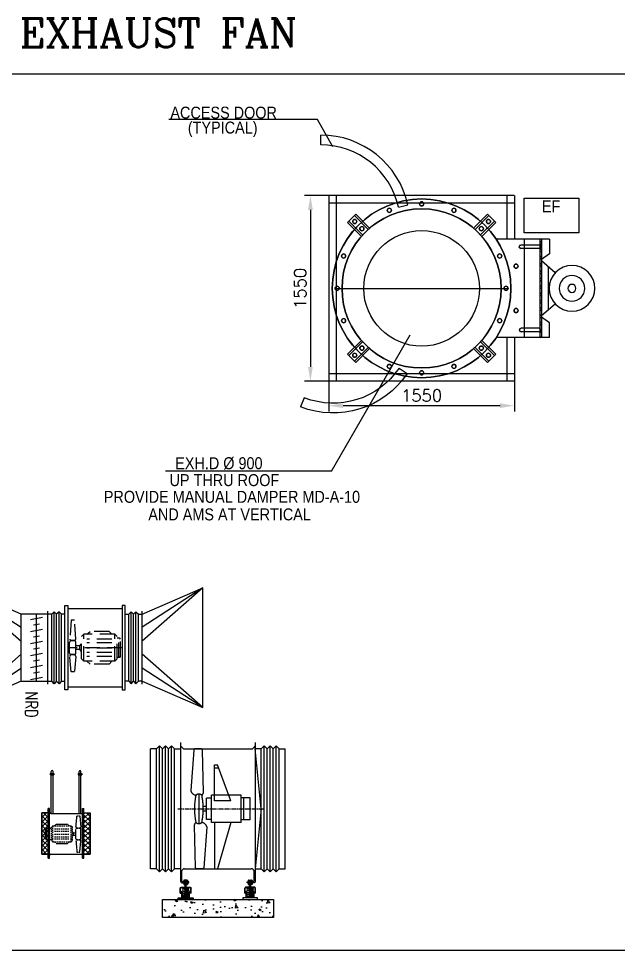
# Model space of a CAD drawing. Extents: x 462150 to 593348, y 35809 to 85242.
# Drawn here: x 519624 to 524632, y 35809 to 43587 of the extents above; entities that cross this region are included whole.
import ezdxf
from ezdxf.enums import TextEntityAlignment as Align

# ---------------------------------------------------------------- set-up
doc = ezdxf.new("R2010")
doc.units = 0
doc.header["$LTSCALE"] = 500
doc.header["$MEASUREMENT"] = 0
for name, pattern in [('CENTER2', [1.125, 0.75, -0.125, 0.125, -0.125]), ('DASH3', [200, 100, -100]), ('DSH1', [0.101, 0.067, -0.034]), ('HIDDEN', [0.375, 0.25, -0.125]), ('HIDDEN2', [4.7625, 3.175, -1.5875])]:
    doc.linetypes.add(name, pattern=pattern)
for name, color, linetype in [('AC-EDUCT', 3, 'Continuous'), ('AC-FAN', 7, 'Continuous'), ('AC-SECTION', 7, 'Continuous'), ('AC-TEXT', 7, 'Continuous'), ('AC-VAV', 1, 'Continuous'), ('ARROW', 2, 'Continuous'), ('DIMENSION', 150, 'Continuous'), ('DUCT-OP', 3, 'Continuous'), ('EDUCT', 3, 'Continuous'), ('EQP', 1, 'Continuous'), ('FCU', 2, 'Continuous'), ('M-AC-SUPPORT', 1, 'Continuous'), ('M-AC-UNIT', 3, 'Continuous'), ('MEQUIP', 2, 'Continuous'), ('MEQUIP5', 1, 'DASH3'), ('MH-FLX', 2, 'Continuous'), ('MH-SUPORT', 1, 'Continuous'), ('MNUTS', 2, 'Continuous'), ('OPENING', 1, 'Continuous'), ('PL-W-TEXT', 7, 'Continuous'), ('text-', 7, 'Continuous'), ('TXT', 2, 'Continuous')]:
    doc.layers.add(name, color=color, linetype=linetype)
doc.styles.add('DIMENSION', font='romans.shx')
doc.styles.add('FF-LOOP', font='romanc.shx', dxfattribs={"height": 2})
doc.styles.add('MOHAMED', font='STENCIL.SHX', dxfattribs={"height": 105})
doc.styles.add('ROMANS', font='romans.shx', dxfattribs={"width": 0.8, "height": 100})
doc.dimstyles.new('DIMENSION', dxfattribs={"dimtxt": 100, "dimasz": 120, "dimexe": 50, "dimexo": 50, "dimgap": 35, "dimtad": 1, "dimdec": 0, "dimzin": 0, "dimdsep": 46, "dimtxsty": 'DIMENSION', "dimcen": 2, "dimclrd": 11, "dimclre": 11, "dimclrt": 11, "dimadec": 0, "dimazin": 0, "dimtfac": 1, "dimtdec": 0, "dimtofl": 0, "dimtmove": 2, "dimatfit": 3, "dimfxl": 1, "dimtolj": 1, "dimtzin": 0, "dimarcsym": 0})
pattern_1 = [(45, (263906.988, -48208.4343), (-0.8838834765, 0.8838834765), []), (45, (263906.988, -48207.8093), (-0.8838834765, 0.8838834765), [])]

# ---------------------------------------------------------------- blocks, each defined once
blk = doc.blocks.new('HT100JM')
for p, q in [((0, 553), (0, -553)), ((625, 553), (625, -553)), ((0, 525), (16, 507.9)), ((34.2, 500), (590.8, 500)), ((625, 525), (609, 507.9)), ((675, 0), (625, 500)), ((675, 0), (625, -500)), ((0, -525), (16, -507.9)), ((34.2, -500), (590.8, -500)), ((625, -525), (609, -507.9))]:
    blk.add_line(p, q)
at = {"color": 9, "linetype": 'HIDDEN2', "ltscale": 0.5}
for p, q in [((110.3, 490.5), (85.5, 153)), ((173.7, 500), (120.3, 500)), ((192, 137.7), (184.4, 490.5)), ((283.2, 66.9), (283.2, 366.5)), ((283.2, 366.5), (308.2, 366.5)), ((283.2, 342.1), (316.6, 342.1)), ((420.1, 66.9), (308.2, 366.5)), ((153.6, 123), (153.6, -123)), ((258.2, 90.1), (218.2, 90.1)), ((218.2, -90.1), (218.2, 90.1)), ((508.2, 115.1), (258.2, 115.1)), ((258.2, -115.1), (258.2, 115.1)), ((508.2, -115.1), (508.2, 115.1)), ((582.2, 91.1), (508.2, 91.1)), ((528.2, -91.1), (528.2, 91.1)), ((582.2, -91.1), (582.2, 91.1)), ((218.2, 20), (189.7, 20)), ((420.1, 66.9), (283.2, 66.9)), ((218.2, -20), (189.7, -20)), ((115.1, -137.7), (123.5, -490.5)), ((196.8, -491.1), (221.6, -153)), ((258.2, -90.1), (218.2, -90.1)), ((508.2, -115.1), (258.2, -115.1)), ((283.2, -115.1), (283.2, -500)), ((420.1, -115.1), (283.2, -115.1)), ((420.1, -115.1), (308.2, -500)), ((582.2, -91.1), (508.2, -91.1)), ((186.8, -500), (133.4, -500)), ((283.2, -500), (308.2, -500))]:
    blk.add_line(p, q, dxfattribs=at)
at = {"color": 9, "linetype": 'CENTER2', "ltscale": 0.1}
blk.add_line((-21, 0), (699.1, 0), dxfattribs=at)
for centre, start, end in [((34.2, 525), 223.06237, 270), ((590.8, 525), 270, 316.93763), ((34.2, -525), 90, 136.93763), ((590.8, -525), 43.06237, 90)]:
    blk.add_arc(centre, 25, start, end)
at = {"color": 9, "linetype": 'HIDDEN2', "ltscale": 0.5}
for centre, radius, start, end in [((120.3, 490), 10, 90, 176.96598), ((173.7, 490), 10, 1.40845, 90), ((135.3, 165.1), 51.3, 193.65931, 262.62201), ((666.3, 0), 549.6, 167.9986, 192.0014), ((153.6, 83.2), 39.8, 51.41417, 128.58583), ((160.1, 140.6), 32.1, 304.84929, 354.81266), ((-359.2, 0), 549.6, 347.9986, 12.0014), ((147.1, -140.6), 32.1, 124.84929, 174.81266), ((153.6, -83.2), 39.8, 231.41417, 308.58583), ((171.8, -165.1), 51.3, 13.65931, 82.62201), ((133.4, -490), 10, 183.03402, 270), ((186.8, -490), 10, 270, 358.59155)]:
    blk.add_arc(centre, radius, start, end, dxfattribs=at)
blk = doc.blocks.new('SPR-MOUNT')
h = blk.add_hatch()
h.set_pattern_fill('STEEL', scale=10, style=0)
h.set_pattern_definition(pattern_1)
h.paths.add_polyline_path([(33, 62.8), (35.7, 62.8), (43, 55.5), (43, 58.3), (36.5, 64.8), (30, 64.8), (30, 14.6), (33, 14.6)])
h.paths.add_polyline_path([(-30, 64.8), (-36.5, 64.8), (-43, 58.3), (-43, 55.5), (-35.7, 62.8), (-33, 62.8), (-33, 14.6), (-30, 14.6)])
h = blk.add_hatch()
h.set_pattern_fill('STEEL', scale=10, style=0)
h.set_pattern_definition(pattern_1)
h.paths.add_polyline_path([(30, 24.2), (0, 24.2), (0, 14.6), (30, 14.6)])
h.paths.add_polyline_path([(0, 24.2), (-30, 24.2), (-30, 14.6), (0, 14.6)])
for p, q in [((-16.3, 159.2), (-16.3, 148.6)), ((-12.3, 161.4), (12.3, 161.4)), ((-8.2, 159.2), (-8.2, 148.6)), ((8.2, 159.2), (8.2, 148.6)), ((16.3, 159.2), (16.3, 148.6)), ((-45, 53.5), (-45, 95)), ((-43, 58.3), (-43, 95)), ((-16.3, 102), (-38, 102)), ((-38, 100), (28, 100)), ((38, 100), (-30, 100)), ((-25.8, 96.9), (-12.6, 100)), ((-25.8, 79.2), (24.5, 91)), ((-24.6, 91.8), (-5, 96.5)), ((9.6, 87.5), (-24.6, 91.8)), ((-24.6, 74.1), (25.7, 86)), ((-16.3, 148.6), (16.3, 148.6)), ((-16.3, 136.4), (-16.3, 125.8)), ((16.3, 125.8), (-16.3, 125.8)), ((16.3, 104), (-16.3, 104)), ((-16.3, 104), (-16.3, 102)), ((-12.3, 138.6), (12.3, 138.6)), ((-5, 94.4), (-10.7, 95.1)), ((-8.2, 136.4), (-8.2, 125.8)), ((-5, 89.3), (-5, 148.6)), ((-5, 89.3), (5, 89.3)), ((5, 89.3), (5, 148.6)), ((24.6, 91), (5, 93.3)), ((8.2, 136.4), (8.2, 125.8)), ((16.3, 136.4), (16.3, 125.8)), ((16.3, 104), (16.3, 102)), ((38, 102), (16.3, 102)), ((43, 58.3), (43, 95)), ((45, 53.5), (45, 95)), ((-45, 53.5), (-33, 53.5)), ((-36.5, 64.8), (-43, 58.3)), ((-35.7, 62.8), (-43, 55.5)), ((-43, 58.3), (-43, 55.5)), ((-43, 55.5), (-33, 55.5)), ((-30, 64.8), (-36.5, 64.8)), ((-33, 62.8), (-35.7, 62.8)), ((-33, 14.6), (-33, 62.8)), ((-30, 14.6), (-30, 64.8)), ((30, 24.2), (-30, 24.2)), ((-25.8, 61.4), (24.6, 73.3)), ((-25.8, 43.7), (24.6, 55.5)), ((-25.8, 26), (24.6, 37.8)), ((9.6, 69.8), (-24.6, 74.1)), ((-24.6, 56.4), (25.7, 68.2)), ((9.6, 52), (-24.6, 56.4)), ((-24.6, 38.7), (25.7, 50.5)), ((9.6, 34.3), (-24.6, 38.7)), ((24.6, 73.3), (-10.7, 77.4)), ((24.6, 55.5), (-10.7, 59.7)), ((24.6, 37.8), (-10.7, 41.9)), ((-10.6, 24.2), (25.7, 32.8)), ((30, 14.6), (30, 64.8)), ((30, 64.8), (36.5, 64.8)), ((33, 14.6), (33, 62.8)), ((33, 62.8), (35.7, 62.8)), ((43, 55.5), (33, 55.5)), ((45, 53.5), (33, 53.5)), ((35.7, 62.8), (43, 55.5)), ((36.5, 64.8), (43, 58.3)), ((43, 58.3), (43, 55.5))]:
    blk.add_line(p, q)
at = {"color": 7}
blk.add_line((0, 89.3), (0, 164.3), dxfattribs=at)
blk.add_lwpolyline([(62.5, 14.6), (-62.5, 14.6), (-62.5, 0), (62.5, 0)], close=True)
for centre, radius, start, end in [((-12.3, 156.6), 4.85, 33.41843, 146.58156), ((0, 143.6), 17.7, 62.30512, 117.69488), ((12.3, 156.6), 4.85, 33.41843, 146.58156), ((-38, 95), 7, 90, 180), ((-38, 95), 5, 90, 180), ((-25.3, 94.3), 2.59, 100.97699, 285.48159), ((-25.3, 76.6), 2.59, 100.97699, 285.48159), ((-12.3, 133.8), 4.85, 33.41843, 146.58156), ((0, 120.8), 17.7, 62.30512, 117.69488), ((12.3, 133.8), 4.85, 33.41843, 146.58156), ((25.3, 88.5), 2.59, 280.64279, 105.81672), ((38, 95), 7, 0, 90), ((38, 95), 5, 0, 90), ((-25.3, 58.9), 2.59, 100.97699, 285.48159), ((-25.3, 41.2), 2.59, 100.97699, 285.48159), ((-25.3, 23.4), 2.59, 100.97699, 161.74291), ((25.3, 70.8), 2.59, 280.64279, 105.81672), ((25.3, 53.1), 2.59, 280.64279, 105.81672), ((25.3, 35.3), 2.59, 280.64279, 105.81672)]:
    blk.add_arc(centre, radius, start, end)
blk = doc.blocks.new('EXH-FAN')
at = {"layer": 'AC-SECTION'}
h = blk.add_hatch(dxfattribs=at)
h.set_pattern_fill('AR-CONC', color=256, scale=25, style=0)
h.set_pattern_definition([(130, (415308.96, -36301.32), (-179.315046, -15.688034), [18.75, -206.25]), (185, (415308.96, -36301.32), (34.68783, 188.04803), [15, -165]), (79.5486, (415294.01, -36302.63), (-144.627345, 172.359886), [15.93505, -175.28553]), (133.8158, (415308.96, -36251.32), (-266.81026, -41.37975), [28.125, -309.375]), (83.3644, (415286.72, -36254.77), (-233.66568, 243.52947), [23.90257, -262.92825]), (188.8158, (415308.96, -36251.32), (-233.66549, 243.52965), [22.5, -247.5]), (159, (415283.96, -36263.82), (-149.226763, -100.654723), [18.75, -206.25]), (214, (415283.96, -36263.82), (-60.82883, 181.28751), [15, -165]), (108.5486, (415271.52, -36272.21), (-210.05566, 80.632624), [15.93505, -175.28553]), (142.5, (415308.96, -36301.325), (-3.039964, 83.223463), [0, -163, 0, -167.5, 0, -165.625]), (172.5, (415308.96, -36301.325), (-65.767384, 98.602928), [0, -95.5, 0, -159.25, 0, -63.125]), (212.5, (415364.71, -36301.325), (-133.455609, -5.638718), [0, -62.5, 0, -195, 0, -258.75]), (222.5, (415389.71, -36301.32), (-145.796542, 25.026246), [0, -81.25, 0, -129.5, 0, -183.75])])
h.paths.add_polyline_path([(-462.5, 0), (0, 0), (0, -150), (-462.5, -150)])
h.paths.add_polyline_path([(0, 0), (462.5, 0), (462.5, -150), (0, -150)])
at = {"layer": 'AC-EDUCT'}
for p, q in [((-513.8, 1256.6), (-563.8, 1256.6)), ((-563.8, 256.6), (-563.8, 1256.6)), ((-513.8, 256.6), (-513.8, 1256.6)), ((-413.8, 356.6), (-413.8, 1256.6)), ((-363.8, 256.6), (-363.8, 1256.6)), ((-363.8, 1256.6), (-313.8, 1256.6)), ((361.2, 1256.6), (311.2, 1256.6)), ((361.2, 256.6), (361.2, 1256.6)), ((411.2, 356.6), (411.2, 1256.6)), ((511.2, 256.6), (511.2, 1256.6)), ((511.2, 1256.6), (561.2, 1256.6)), ((561.2, 256.6), (561.2, 1256.6)), ((-513.8, 256.6), (-563.8, 256.6)), ((-313.8, 256.6), (-363.8, 256.6)), ((311.2, 256.6), (361.2, 256.6)), ((511.2, 256.6), (561.2, 256.6))]:
    blk.add_line(p, q, dxfattribs=at)
at = {"layer": 'AC-SECTION'}
blk.add_lwpolyline([(-462.5, 0), (462.5, 0), (462.5, -150), (-462.5, -150)], close=True, dxfattribs=at)
at = {"layer": 'M-AC-SUPPORT'}
for points in [[(-312.8, 232.7), (-312.8, 153.6, 0.414214), (-297.8, 138.6), (-244.8, 138.6), (-244.8, 148.6), (-297.8, 148.6, -0.414214), (-302.8, 153.6), (-302.8, 243.4)], [(310.2, 232.7), (310.2, 153.6, -0.414214), (295.2, 138.6), (242.2, 138.6), (242.2, 148.6), (295.2, 148.6, 0.414214), (300.2, 153.6), (300.2, 243.4)]]:
    blk.add_lwpolyline(points, format="xyb", dxfattribs=at)
at = {"layer": 'MH-FLX'}
for p, q in [((-488.8, 1281.8), (-513.8, 1256.6)), ((-463.8, 1256.6), (-488.8, 1281.8)), ((-488.8, 231.4), (-488.8, 1281.8)), ((-438.8, 1281.8), (-463.8, 1256.6)), ((-463.8, 256.6), (-463.8, 1256.6)), ((-413.8, 1256.6), (-438.8, 1281.8)), ((-438.8, 231.4), (-438.8, 1281.8)), ((-388.8, 1281.8), (-413.8, 1256.6)), ((-413.8, 256.6), (-413.8, 1256.6)), ((-363.8, 1256.6), (-388.8, 1281.8)), ((-388.8, 231.4), (-388.8, 1281.8)), ((361.2, 1256.6), (386.2, 1281.8)), ((386.2, 1281.8), (411.2, 1256.6)), ((386.2, 231.4), (386.2, 1281.8)), ((411.2, 1256.6), (436.2, 1281.8)), ((411.2, 256.6), (411.2, 1256.6)), ((436.2, 1281.8), (461.2, 1256.6)), ((436.2, 231.4), (436.2, 1281.8)), ((461.2, 1256.6), (486.2, 1281.8)), ((461.2, 256.6), (461.2, 1256.6)), ((486.2, 1281.8), (511.2, 1256.6)), ((486.2, 231.4), (486.2, 1281.8)), ((-488.8, 231.4), (-513.8, 256.6)), ((-463.8, 256.6), (-488.8, 231.4)), ((-438.8, 231.4), (-463.8, 256.6)), ((-413.8, 256.6), (-438.8, 231.4)), ((-388.8, 231.4), (-413.8, 256.6)), ((-363.8, 256.6), (-388.8, 231.4)), ((361.2, 256.6), (386.2, 231.4)), ((386.2, 231.4), (411.2, 256.6)), ((411.2, 256.6), (436.2, 231.4)), ((436.2, 231.4), (461.2, 256.6)), ((461.2, 256.6), (486.2, 231.4)), ((486.2, 231.4), (511.2, 256.6))]:
    blk.add_line(p, q, dxfattribs=at)
at = {"layer": 'M-AC-SUPPORT', "xscale": -1}
blk.add_blockref('SPR-MOUNT', (-270.8, 0), dxfattribs=at)
at = {"layer": 'M-AC-SUPPORT'}
blk.add_blockref('SPR-MOUNT', (268.3, 0), dxfattribs=at)
at = {"layer": 'M-AC-UNIT'}
blk.add_blockref('HT100JM', (-313.8, 756.6), dxfattribs=at)
blk = doc.blocks.new('EF-B-02')
at = {"layer": 'AC-FAN'}
for p, q in [((305, 0), (-305, 0)), ((280, 0), (280, -32)), ((-300.3, -52.2), (-280, -32)), ((-280, -72.3), (-300.3, -52.2)), ((300.3, -52.2), (-300.3, -52.2)), ((-300.3, -92.5), (-280, -72.3)), ((-280, -31.9), (-280, 0)), ((280, -32), (-280, -32)), ((280, -72.3), (-280, -72.3)), ((300.3, -52.2), (280, -32)), ((280, -72.3), (300.3, -52.2)), ((300.3, -92.5), (280, -72.3)), ((-280, -112.3), (-300.3, -92.5)), ((300.3, -92.5), (-300.3, -92.5)), ((280, -112.3), (-280, -112.3)), ((-280, -142), (-280, -112.3)), ((280, -112.3), (300.3, -92.5)), ((280, -112.3), (280, -142.1)), ((-327, -620), (-327, -167)), ((-327, -167), (327, -167)), ((327, -620), (327, -167)), ((-327, -620), (327, -620)), ((-280, -674.7), (-300.3, -694.5)), ((-300.3, -694.5), (-280, -714.7)), ((300.3, -694.5), (-300.3, -694.5)), ((-280, -645), (-280, -674.7)), ((280, -674.7), (-280, -674.7)), ((280, -674.7), (280, -644.9)), ((280, -674.7), (300.3, -694.5)), ((300.3, -694.5), (280, -714.7)), ((-280, -714.7), (-300.3, -734.8)), ((-300.3, -734.8), (-280, -755)), ((300.3, -734.8), (-300.3, -734.8)), ((280, -714.7), (-280, -714.7)), ((280, -755), (-280, -755)), ((-280, -755.1), (-280, -1012)), ((280, -714.7), (300.3, -734.8)), ((300.3, -734.8), (280, -755)), ((280, -1012), (280, -755)), ((305, -787), (-305, -787)), ((-234.5, -933.5), (-255.1, -833.5)), ((-134.5, -933.5), (-155.1, -833.5)), ((-34.5, -933.5), (-55.1, -833.5)), ((65.5, -933.5), (44.9, -833.5)), ((165.5, -933.5), (144.9, -833.5)), ((265.5, -933.5), (244.9, -833.5)), ((280, -883.5), (-280, -883.5)), ((-189.7, -908.5), (-200, -858.5)), ((-89.7, -908.5), (-100, -858.5)), ((10.3, -908.5), (0, -858.5)), ((110.3, -908.5), (100, -858.5)), ((210.3, -908.5), (200, -858.5)), ((280, -1012), (-280, -1012))]:
    blk.add_line(p, q, dxfattribs=at)
at = {"layer": 'AC-FAN', "color": 9, "linetype": 'HIDDEN'}
for p, q in [((-112.6, -229.1), (-93.3, -209.8)), ((-112.6, -229.1), (-112.6, -486.4)), ((112.6, -229.1), (-112.6, -229.1)), ((93.3, -209.8), (-93.3, -209.8)), ((-72.4, -179.9), (-80.4, -187.9)), ((-80.4, -187.9), (-80.4, -209.8)), ((80.4, -195.9), (-80.4, -195.9)), ((72.4, -179.9), (-72.4, -179.9)), ((0, -167), (0, -620)), ((80.4, -187.9), (72.4, -179.9)), ((80.4, -187.9), (80.4, -209.8)), ((112.6, -229.1), (93.3, -209.8)), ((112.6, -229.1), (112.6, -486.4)), ((-112.6, -253.2), (-136.7, -276.8)), ((-136.7, -276.8), (-136.7, -435.1)), ((-72.4, -253.2), (-72.4, -462.3)), ((-40.2, -253.2), (-40.2, -462.3)), ((4, -253.2), (4, -462.3)), ((40.2, -253.2), (40.2, -462.3)), ((72.4, -253.2), (72.4, -462.3)), ((112.6, -253.2), (136.7, -276.8)), ((136.7, -276.8), (136.7, -435.1)), ((-112.6, -462.3), (-136.7, -435.1)), ((112.6, -462.3), (136.7, -435.1)), ((112.6, -486.4), (-112.6, -486.4)), ((-93.3, -505.7), (-112.6, -486.4)), ((93.3, -505.7), (-93.3, -505.7)), ((-16.1, -521.8), (-32.2, -505.7)), ((16.1, -521.8), (-16.1, -521.8)), ((-16.1, -521.8), (-16.1, -554)), ((32.2, -505.7), (16.1, -521.8)), ((16.1, -521.8), (16.1, -554)), ((112.6, -486.4), (93.3, -505.7)), ((-72.3, -555.1), (-229.5, -565.5)), ((-229.5, -565.5), (-229.5, -594.2)), ((-229.5, -594.2), (-72.3, -604.5)), ((-59.8, -566.6), (-59.8, -593.1)), ((-57.5, -565.5), (-57.5, -594.2)), ((46, -554), (-46, -554)), ((46, -605.7), (-46, -605.7)), ((57.5, -565.5), (57.5, -594.2)), ((59.8, -566.6), (59.8, -593.1)), ((72.3, -555.1), (202.5, -565.5)), ((202.5, -594.2), (72.3, -604.5)), ((202.5, -565.5), (202.5, -594.2))]:
    blk.add_line(p, q, dxfattribs=at)
at = {"layer": 'AC-FAN'}
for points in [[(-352, -167), (352, -167), (352, -142), (-352, -142)], [(-352, -620), (352, -620), (352, -645), (-352, -645)]]:
    blk.add_lwpolyline(points, close=True, dxfattribs=at)
at = {"layer": 'AC-FAN', "color": 9, "linetype": 'HIDDEN'}
for centre, start, end in [((-71.3, -566.6), 0, 95.29008), ((-71.3, -593.1), 264.70992, 0), ((-46, -565.5), 90, 180), ((-46, -594.2), 180, 270), ((46, -565.5), 0, 90), ((46, -594.2), 270, 0), ((71.3, -566.6), 84.70992, 180), ((71.3, -593.1), 180, 275.29008)]:
    blk.add_arc(centre, 11.5, start, end, dxfattribs=at)
blk = doc.blocks.new('EXH-FAN-01')
at = {"layer": 'AC-EDUCT'}
for p, q in [((173, 898.9), (-827, 898.9)), ((-607, 393.5), (-827, 898.9)), ((-607, -618.5), (-827, -1123.9)), ((173, -1123.9), (-827, -1123.9))]:
    blk.add_line(p, q, dxfattribs=at)
at = {"layer": 'AC-EDUCT', "color": 2}
for p, q in [((-827, 898.9), (-498.7, 393.5)), ((-827, 898.9), (-380.9, 393.5)), ((173, 898.9), (-273.1, 393.5)), ((173, 898.9), (-155.3, 393.5)), ((-47, 393.5), (173, 898.9)), ((-827, -1123.9), (-498.7, -618.5)), ((-827, -1123.9), (-380.9, -618.5)), ((173, -1123.9), (-273.1, -618.5)), ((173, -1123.9), (-155.3, -618.5)), ((-47, -618.5), (173, -1123.9))]:
    blk.add_line(p, q, dxfattribs=at)
at = {"layer": 'AC-FAN'}
blk.add_blockref('EF-B-02', (-327, 393.5), dxfattribs=at)
at = {"layer": 'AC-TEXT', "insert": (39.2, -481.9), "char_height": 100, "width": 2863.634, "attachment_point": 1, "style": 'ROMANS'}
blk.add_mtext('NRD', dxfattribs=at)
blk = doc.blocks.new('A$C4105')
at = {"layer": 'MEQUIP', "color": 2}
for p, q in [((3, 4390), (3, 10)), ((53, 4390), (3, 4390)), ((133, 4390), (83, 4390)), ((133, 4390), (133, 790)), ((3043, 4390), (3043, 790)), ((3093, 4390), (3043, 4390)), ((3173, 4390), (3123, 4390)), ((3173, 4390), (3173, 10)), ((2943, 4040), (233, 4040)), ((53, 10), (3, 10)), ((133, 10), (83, 10)), ((133, 790), (133, 340)), ((133, 340), (133, 10)), ((2943, 440), (233, 440)), ((3043, 790), (3043, 340)), ((3043, 340), (3043, 10)), ((3043, 10), (3093, 10)), ((3123, 10), (3173, 10))]:
    blk.add_line(p, q, dxfattribs=at)
for centre, start, end in [((233, 4140), 180, 270), ((2943, 4140), 270, 360), ((233, 340), 90, 180), ((2943, 340), 0, 90)]:
    blk.add_arc(centre, 100, start, end, dxfattribs=at)
at = {"layer": 'MEQUIP5', "color": 2, "linetype": 'DSH1'}
for p, q in [((373, 3840), (283, 2869)), ((713, 2869), (623, 3840)), ((273, 2640), (273, 1840)), ((723, 2640), (723, 1840)), ((2446, 3090), (1462, 3090)), ((373, 640), (283, 1610)), ((713, 1610), (623, 640)), ((2446, 1390), (1462, 1390))]:
    blk.add_line(p, q, dxfattribs=at)
at = {"layer": 'MEQUIP5', "color": 2, "linetype": 'HIDDEN'}
for p, q in [((623, 3840), (373, 3840)), ((623, 2740), (373, 2740)), ((613, 2760), (383, 2760)), ((1143, 2940), (1023, 2820)), ((1023, 2820), (1023, 1660)), ((2743, 2940), (1143, 2940)), ((1143, 2940), (1143, 1540)), ((1293, 2940), (1462, 3090)), ((2593, 2690), (1293, 2690)), ((2593, 2490), (1293, 2490)), ((2593, 2940), (2446, 3090)), ((2743, 2940), (2743, 1540)), ((2743, 2940), (2863, 2820)), ((2863, 2820), (2863, 1660)), ((3043, 2740), (2863, 2740)), ((623, 1740), (373, 1740)), ((613, 1720), (383, 1720)), ((923, 2340), (723, 2340)), ((923, 2140), (723, 2140)), ((1023, 2440), (923, 2340)), ((923, 2340), (923, 2140)), ((923, 2140), (1023, 2040)), ((1023, 1660), (1143, 1540)), ((2593, 2265), (1293, 2265)), ((2593, 1990), (1293, 1990)), ((2593, 1790), (1293, 1790)), ((2743, 1540), (2863, 1660)), ((3043, 1740), (2863, 1740)), ((2743, 1540), (1143, 1540)), ((1293, 1540), (1462, 1390)), ((2593, 1540), (2446, 1390)), ((623, 640), (373, 640))]:
    blk.add_line(p, q, dxfattribs=at)
at = {"layer": 'MEQUIP5', "color": 2}
for p, q in [((3123, 2740), (3093, 2740)), ((3363, 2740), (3173, 2740)), ((3313, 2740), (3313, 1740)), ((3363, 2740), (3413, 2690)), ((3413, 2690), (3413, 1790)), ((3123, 1740), (3093, 1740)), ((3363, 1740), (3173, 1740)), ((3413, 1790), (3363, 1740))]:
    blk.add_line(p, q, dxfattribs=at)
at = {"layer": 'MEQUIP5', "color": 2, "linetype": 'HIDDEN'}
for centre, start, end in [((373, 2640), 90, 180), ((383, 2860), 174.70992, 270), ((613, 2860), 270, 5.29008), ((623, 2640), 0, 90), ((373, 1840), 180, 270), ((383, 1620), 90, 185.29008), ((613, 1620), 354.70992, 90), ((623, 1840), 270, 0)]:
    blk.add_arc(centre, 100, start, end, dxfattribs=at)
blk = doc.blocks.new('NUT')
at = {"layer": 'MNUTS'}
for p, q in [((-270, 0), (270, 0)), ((270, 0), (270, -194)), ((-270, 0), (-270, -194)), ((-225, -220), (-270, -194)), ((-225, -220), (225, -220)), ((-135, 0), (-135, -194)), ((135, 0), (135, -194)), ((225, -220), (270, -194))]:
    blk.add_line(p, q, dxfattribs=at)
for centre, radius, start, end in [((-202, -107), 110, 236.18895, 307.43304), ((0, 209), 425, 251.46077, 288.51142), ((202, -107), 110, 232.56696, 303.81105)]:
    blk.add_arc(centre, radius, start, end, dxfattribs=at)
blk = doc.blocks.new('*D490')
at = {"color": 11, "linetype": 'ByBlock', "transparency": 16777216}
for p, q in [((368616.2, -24475.5), (368330, -24475.5)), ((368380, -24595.5), (368380, -25905.5)), ((368699.3, -26025.5), (368330, -26025.5))]:
    blk.add_line(p, q, dxfattribs=at)
for points in [[(368360, -24595.5), (368400, -24595.5), (368380, -24475.5)], [(368360, -25905.5), (368400, -25905.5), (368380, -26025.5)]]:
    blk.add_solid(points, dxfattribs=at)
at = {"layer": 'Defpoints', "color": 0, "linetype": 'ByBlock', "transparency": 16777216}
for p in [(368666.2, -24475.5), (368380, -26025.5), (368749.3, -26025.5)]:
    blk.add_point(p, dxfattribs=at)
at = {"color": 11, "linetype": 'ByBlock', "transparency": 16777216, "insert": (368295, -25250.5), "char_height": 100, "attachment_point": 5, "rotation": 90, "style": 'DIMENSION'}
blk.add_mtext('\\A1;1550', dxfattribs=at)
blk = doc.blocks.new('V')
at = {"layer": 'EQP', "color": 2}
for p, q in [((-145.3, 648.3), (-163.2, 727.9)), ((-664.4, 0), (-746, 0))]:
    blk.add_line(p, q, dxfattribs=at)
for radius in [746, 664.4]:
    blk.add_arc((0, 0), radius, 102.63621, 180, dxfattribs=at)
blk = doc.blocks.new('A$C1B987262')
at = {"layer": 'EQP'}
h = blk.add_hatch(dxfattribs=at)
h.set_pattern_fill('HEX', color=256, scale=40.789474, style=0)
h.set_pattern_definition([(7e-15, (129839.354, -19222.383), (-2e-15, 8.8311801), [5.0986842, -10.1973684]), (120, (129839.354, -19222.383), (-7.6480263, -4.41559005), [5.0986842, -10.1973684]), (60, (129844.453, -19222.383), (-7.6480263, 4.41559005), [5.0986842, -10.1973684])])
h.paths.add_polyline_path([(540, 866.4, -0.758938), (553.6, 866.4), (577.9, 866.4), (577.9, 873.3), (168, 873.3), (168, 866.4), (192.4, 866.4, -0.758938), (206, 866.4)])
for p, q in [((168, 907.3), (168, 684.6)), ((168, 907.3), (229.3, 907.3)), ((229.3, 907.3), (252.3, 873.3)), ((307.5, 930.8), (258.1, 873.3)), ((463.7, 901.4), (282.3, 901.4)), ((438.4, 930.8), (487.8, 873.3)), ((516.6, 907.3), (493.7, 873.3)), ((577.9, 907.3), (516.6, 907.3)), ((577.9, 907.3), (577.9, 684.6)), ((577.9, 873.3), (168, 873.3)), ((577.9, 866.4), (168, 866.4)), ((192.1, 864.5), (192.1, 788.5)), ((206.3, 864.5), (206.3, 788.5)), ((539.7, 864.5), (539.7, 787.4)), ((553.9, 864.5), (553.9, 787.4)), ((577.9, 801.3), (168, 801.3)), ((98, 682.4), (63.6, 647.9)), ((92.3, 676.7), (149.9, 619.1)), ((98, 682.4), (155.9, 624.5)), ((647.9, 682.4), (590, 624.5)), ((653.6, 676.7), (596, 619.1)), ((647.9, 682.4), (682.4, 647.9)), ((63.6, 647.9), (121.5, 590)), ((69.2, 653.6), (126.8, 596)), ((676.7, 653.6), (619.1, 596)), ((682.4, 647.9), (624.5, 590)), ((63.6, 98), (121.5, 155.9)), ((682.4, 98), (624.5, 155.9)), ((69.2, 92.3), (126.8, 149.9)), ((92.3, 69.2), (149.9, 126.8)), ((98, 63.6), (155.9, 121.5)), ((647.9, 63.6), (590, 121.5)), ((653.6, 69.2), (596, 126.8)), ((676.7, 92.3), (619.1, 149.9)), ((98, 63.6), (63.6, 98)), ((647.9, 63.6), (682.4, 98))]:
    blk.add_line(p, q, dxfattribs=at)
for centre, radius in [((373, 1000.7), 95.4), ((373, 1000.7), 53.4), ((373, 1000.7), 16.8), ((373, 373), 373), ((280.4, 767.4), 8.59), ((465.5, 767.4), 8.59), ((373, 373), 332.2), ((238.1, 698.7), 8.59), ((373, 725.6), 8.59), ((507.9, 698.7), 8.59), ((93.9, 652.1), 8.59), ((123.7, 622.3), 8.59), ((123.7, 622.3), 8.59), ((622.3, 622.3), 8.59), ((652.1, 652.1), 8.59), ((47.2, 507.9), 8.59), ((698.7, 507.9), 8.59), ((20.4, 373), 8.59), ((725.6, 373), 8.59), ((47.2, 238.1), 8.59), ((698.7, 238.1), 8.59), ((123.7, 123.7), 8.59), ((123.7, 123.7), 8.59), ((123.7, 123.7), 8.59), ((622.3, 123.7), 8.59), ((622.3, 123.7), 8.59), ((93.9, 93.9), 8.59), ((652.1, 93.9), 8.59), ((238.1, 47.2), 8.59), ((238.1, 47.2), 8.59), ((507.9, 47.2), 8.59), ((373, 20.4), 8.59)]:
    blk.add_circle(centre, radius, dxfattribs=at)
for centre, start, end in [((199.2, 864.5), 0, 180), ((546.8, 864.5), 0, 180), ((199.2, 788.5), 180, 0), ((546.8, 787.4), 180, 0)]:
    blk.add_arc(centre, 7.09, start, end, dxfattribs=at)
blk = doc.blocks.new('*D491')
at = {"color": 11, "linetype": 'ByBlock', "transparency": 16777216}
for p, q in [((368533.6, -25993.8), (368533.6, -26279.6)), ((370083.6, -26004.4), (370083.6, -26279.6)), ((369963.6, -26229.6), (368653.6, -26229.6))]:
    blk.add_line(p, q, dxfattribs=at)
for points in [[(368653.6, -26209.6), (368653.6, -26249.6), (368533.6, -26229.6)], [(369963.6, -26209.6), (369963.6, -26249.6), (370083.6, -26229.6)]]:
    blk.add_solid(points, dxfattribs=at)
at = {"layer": 'Defpoints', "color": 0, "linetype": 'ByBlock', "transparency": 16777216}
for p in [(368533.6, -25943.8), (370083.6, -25954.4), (368533.6, -26229.6)]:
    blk.add_point(p, dxfattribs=at)
at = {"color": 11, "linetype": 'ByBlock', "transparency": 16777216, "insert": (369308.6, -26144.6), "char_height": 100, "attachment_point": 5, "style": 'DIMENSION'}
blk.add_mtext('\\A1;1550', dxfattribs=at)
blk = doc.blocks.new('A$C22980E50')
at = {"layer": 'ARROW'}
for p, q in [((1878.6, 2711.6), (1878.6, 1161.6)), ((1878.6, 2711.6), (1878.6, 1161.6)), ((2503.8, 2711.6), (1878.6, 2711.6)), ((3426.2, 2711.6), (1878.6, 2711.6)), ((2432.7, 2649.1), (1878.6, 2649.1)), ((3426.2, 2649.1), (1878.6, 2649.1)), ((1941.1, 2711.6), (1941.1, 2157.5)), ((1941.1, 2711.6), (1941.1, 1161.6)), ((3426.2, 2711.6), (2569.4, 2711.6)), ((3426.2, 2649.1), (2874.5, 2649.1)), ((3366.1, 2711.6), (3366.1, 2346.5)), ((3366.1, 2711.6), (3366.1, 2346.5)), ((3428.6, 2711.6), (3428.6, 2346.5)), ((3428.6, 2711.6), (3428.6, 2346.5)), ((1941.1, 1715.7), (1941.1, 1161.6)), ((3366.1, 1526.6), (3366.1, 1161.6)), ((3366.1, 1526.6), (3366.1, 1161.6)), ((3428.6, 1526.6), (3428.6, 1161.6)), ((3428.6, 1526.6), (3428.6, 1161.6)), ((2432.7, 1224.1), (1878.6, 1224.1)), ((3428.6, 1224.1), (1878.6, 1224.1)), ((3428.6, 1224.1), (2874.5, 1224.1)), ((3428.6, 1161.6), (1878.6, 1161.6)), ((3428.6, 1161.6), (1878.6, 1161.6))]:
    blk.add_line(p, q, dxfattribs=at)
at = {"layer": 'DIMENSION'}
blk.add_line((1935, 1936.6), (3370.5, 1936.6), dxfattribs=at)
blk.add_line((1935, 1936.6), (3370.5, 1936.6), dxfattribs=at)
at = {"layer": 'EQP'}
for p, q in [((2034.8, 2486.5), (2103.7, 2555.4)), ((2046.1, 2497.8), (2161.3, 2382.7)), ((2092.4, 2544.1), (2207.5, 2428.9)), ((2103.7, 2555.4), (2219.6, 2439.5)), ((3203.5, 2555.4), (3087.7, 2439.5)), ((3214.9, 2544.1), (3099.7, 2428.9)), ((3261.1, 2497.8), (3146, 2382.7)), ((3272.5, 2486.5), (3203.5, 2555.4)), ((2034.8, 2486.5), (2150.6, 2370.6)), ((3272.5, 2486.5), (3156.6, 2370.6)), ((3510.2, 2346.5), (3510.2, 1526.6)), ((2034.8, 1386.6), (2150.6, 1502.5)), ((2046.1, 1375.3), (2161.3, 1490.5)), ((3261.1, 1375.3), (3146, 1490.5)), ((3272.5, 1386.6), (3156.6, 1502.5)), ((2092.4, 1329.1), (2207.5, 1444.2)), ((2103.7, 1317.7), (2219.6, 1433.6)), ((3203.5, 1317.7), (3087.7, 1433.6)), ((3214.9, 1329.1), (3099.7, 1444.2)), ((2034.8, 1386.6), (2103.7, 1317.7)), ((3272.5, 1386.6), (3203.5, 1317.7))]:
    blk.add_line(p, q, dxfattribs=at)
blk.add_lwpolyline([(3511, 2689.1), (3967.9, 2689.1), (3967.9, 2401.3), (3511, 2401.3)], close=True, dxfattribs=at)
for centre, radius in [((2653.6, 1936.6), 746), ((2653.6, 2641.7), 17.2), ((2653.6, 1936.6), 664.4), ((2383.8, 2588.1), 17.2), ((2923.5, 2588.1), 17.2), ((2095.4, 2494.8), 17.2), ((3211.8, 2494.8), 17.2), ((2155, 2435.2), 17.2), ((2155, 2435.2), 17.2), ((3152.2, 2435.2), 17.2), ((2002.1, 2206.4), 17.2), ((3305.1, 2206.4), 17.2), ((3442.5, 2121.6), 17.2), ((1948.4, 1936.6), 17.2), ((3358.8, 1936.6), 17.2), ((3442.5, 1751.5), 17.2), ((2002.1, 1666.7), 17.2), ((2002.1, 1666.7), 17.2), ((3305.1, 1666.7), 17.2), ((2155, 1437.9), 17.2), ((2155, 1437.9), 17.2), ((2155, 1437.9), 17.2), ((3152.2, 1437.9), 17.2), ((3152.2, 1437.9), 17.2), ((2095.4, 1378.4), 17.2), ((3211.8, 1378.4), 17.2), ((2383.8, 1285.1), 17.2), ((2653.6, 1231.4), 17.2), ((2923.5, 1285.1), 17.2)]:
    blk.add_circle(centre, radius, dxfattribs=at)
for centre in [(3482.4, 2284.2), (3484.6, 1589)]:
    blk.add_arc(centre, 14.2, 90, 270, dxfattribs=at)
at = {"layer": 'OPENING', "linetype": 'Continuous'}
blk.add_circle((2653.6, 1936.6), 482.5, dxfattribs=at)
blk.add_circle((2653.6, 1936.6), 482.5, dxfattribs=at)
at = {"layer": 'text-'}
for p, q in [((1783.5, 3345.3), (542, 3345.3)), ((1912.7, 3118.2), (1783.5, 3345.3)), ((1901, 410.2), (2558.4, 1549)), ((1901, 410.2), (514.3, 410.2)), ((1901, 410.2), (514.3, 410.2))]:
    blk.add_line(p, q, dxfattribs=at)
at = {"layer": 'DIMENSION', "xscale": -2, "yscale": 2, "zscale": 2, "rotation": 270}
blk.add_blockref('A$C1B987262', (1907.7, 1190.6), dxfattribs=at)
at = {"layer": 'DUCT-OP', "rotation": 270}
blk.add_blockref('V', (1811.3, 2470.4), dxfattribs=at)
at = {"layer": 'DUCT-OP', "xscale": -1, "rotation": 248.6903107869185}
blk.add_blockref('V', (1914.4, 1642.3), dxfattribs=at)
at = {"layer": 'TXT', "style": 'MOHAMED', "width": 0.9}
for s, p in [('ACCESS DOOR', (556, 3453.3)), ('(TYPICAL)', (701.8, 3328.9)), ('EXH.D %%C 900', (596.2, 527.1)), ('UP THRU ROOF', (548.9, 386)), ('PROVIDE MANUAL DAMPER MD-A-10', (0, 246.6)), ('AND AMS AT VERTICAL', (371.5, 100))]:
    blk.add_text(s, height=100, dxfattribs=at).set_placement(p, align=Align.TOP_LEFT)
blk.add_text('EF', height=100, dxfattribs=at).set_placement((3735.5, 2622.3), align=Align.MIDDLE)
at = {"layer": 'ARROW'}
dim = blk.add_linear_dim(base=(1878.6, 957.4), p1=(3428.6, 1232.7), p2=(1878.6, 1243.3), dimstyle='DIMENSION', dxfattribs=at)
dim.commit()
dim.dimension.update_dxf_attribs({"geometry": '*D491', "text_midpoint": (2653.6, 1042.4), "insert": (-366655, 27187.1)})
at = {"layer": 'DIMENSION'}
dim = blk.add_linear_dim(base=(1724.9, 1161.6), p1=(2011.2, 2711.6), p2=(2094.3, 1161.6), angle=90, dimstyle='DIMENSION', dxfattribs=at)
dim.commit()
dim.dimension.update_dxf_attribs({"geometry": '*D490', "text_midpoint": (1639.9, 1936.6), "insert": (-366655, 27187.1)})

msp = doc.modelspace()

# ---------------------------------------------------------------- hatches: boundary and pattern name
at = {"layer": 'EDUCT', "linetype": 'Continuous'}
h = msp.add_hatch(dxfattribs=at)
h.set_pattern_fill('ANSI37', color=2, scale=225.326723, angle=90, style=0)
h.set_pattern_definition([(315, (-3853925.117, 719793.912), (-19.91625676, -19.91625676), []), (225, (-3853925.117, 719793.912), (-19.91625676, 19.91625676), [])])
h.paths.add_polyline_path([(519817.9, 36958), (519817.9, 36612.6), (519869.9, 36612.6), (519869.9, 36958)])
h.paths.add_polyline_path([(520221.2, 36958), (520221.2, 36612.6), (520169.9, 36612.6), (520169.9, 36958)])

# ---------------------------------------------------------------- linework, layer by layer
for p, q in [((532372.4, 43121.8), (512331.7, 43121.8)), ((524828.9, 35809.3), (516248.2, 35809.3))]:
    msp.add_line(p, q)
at = {"layer": 'EDUCT', "color": 2}
for p, q in [((519869.9, 36958), (519817.9, 36958)), ((520169.9, 36958), (520221.2, 36958))]:
    msp.add_line(p, q, dxfattribs=at)
at = {"layer": 'EDUCT'}
for p, q in [((519817.9, 36612.6), (519817.9, 36958)), ((520221.2, 36612.6), (520221.2, 36958)), ((519869.9, 36612.6), (519817.9, 36612.6)), ((520169.9, 36612.6), (520221.2, 36612.6))]:
    msp.add_line(p, q, dxfattribs=at)
at = {"layer": 'EDUCT', "color": 2, "flags": 128}
for points in [[(519817.9, 36958), (519817.9, 36612.6), (519869.9, 36612.6), (519869.9, 36958)], [(520221.2, 36958), (520221.2, 36612.6), (520169.9, 36612.6), (520169.9, 36958)]]:
    msp.add_lwpolyline(points, close=True, dxfattribs=at)
at = {"layer": 'MH-SUPORT'}
for p, q in [((519896.3, 36951.9), (519896.3, 37303.3)), ((519911.3, 36951.9), (519911.3, 37303.3)), ((520129.3, 36951.9), (520129.3, 37303.3)), ((520144.3, 36951.9), (520144.3, 37303.3))]:
    msp.add_line(p, q, dxfattribs=at)
for centre in [(519903.8, 37303.3), (520136.8, 37303.3)]:
    msp.add_arc(centre, 7.5, 0, 180, dxfattribs=at)

# ---------------------------------------------------------------- block references
msp.add_blockref('A$C22980E50', (520335.4, 39398.4))
at = {"layer": 'AC-VAV', "rotation": 270}
msp.add_blockref('EXH-FAN-01', (520262.4, 38008.5), dxfattribs=at)
at = {"layer": 'AC-VAV'}
msp.add_blockref('EXH-FAN', (521289.3, 36234), dxfattribs=at)
at = {"layer": 'FCU', "xscale": 0.09463722398504615, "yscale": 0.09463722398504615, "zscale": 0.09463722398504615, "rotation": 180}
msp.add_blockref('A$C4105', (520170.2, 36993.5), dxfattribs=at)
at = {"layer": 'MH-SUPORT', "xscale": 0.05555555550381541, "yscale": 0.05555555550381541, "zscale": 0.05555555550381541}
for p in [(519903.8, 37285.3), (520136.8, 37285.3)]:
    msp.add_blockref('NUT', p, dxfattribs=at)

# ---------------------------------------------------------------- texts
at = {"layer": 'PL-W-TEXT', "style": 'FF-LOOP'}
msp.add_text('EXHAUST FAN', height=238.14, dxfattribs=at).set_placement((519633.7, 43348.4, 0))

doc.saveas('drawing.dxf')
